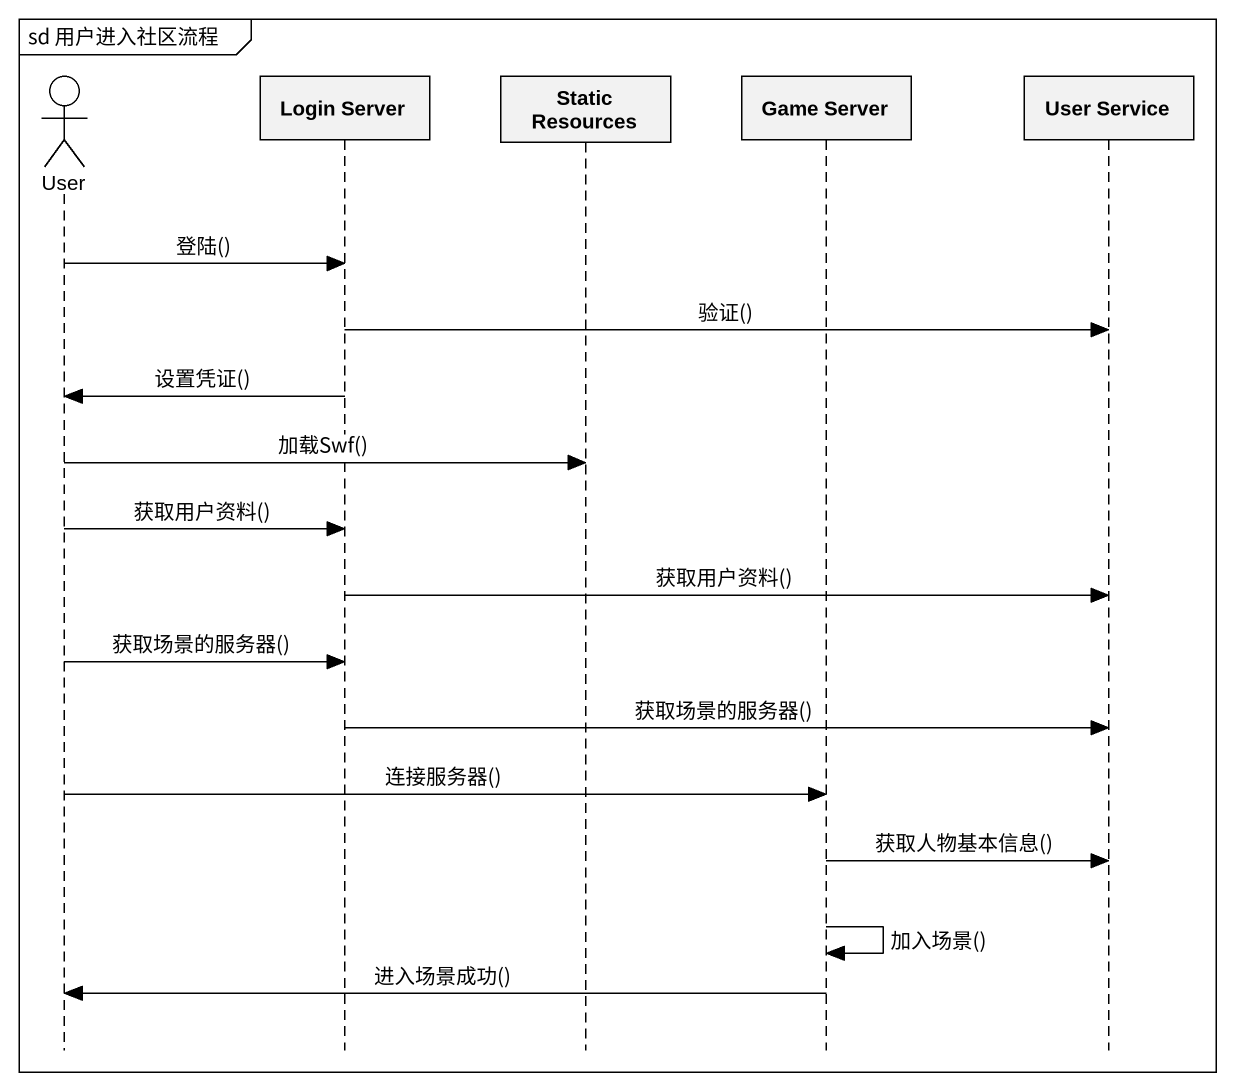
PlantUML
@startuml
mainframe sd 用户进入社区流程
hide footbox
actor User
participant "Login Server" as Login_Server
participant "Static Resources" as Static_Resources
participant "Game Server" as Game_Server
participant "User Service" as User_Service

User -> Login_Server : 登陆()
Login_Server -> User_Service : 验证()
Login_Server -> User : 设置凭证()
User -> Static_Resources : 加载Swf()
User -> Login_Server : 获取用户资料()
Login_Server -> User_Service : 获取用户资料()
User -> Login_Server : 获取场景的服务器()
Login_Server -> User_Service : 获取场景的服务器()
User -> Game_Server : 连接服务器()
Game_Server -> User_Service : 获取人物基本信息()
Game_Server -> Game_Server : 加入场景()
Game_Server -> User : 进入场景成功()
@enduml
